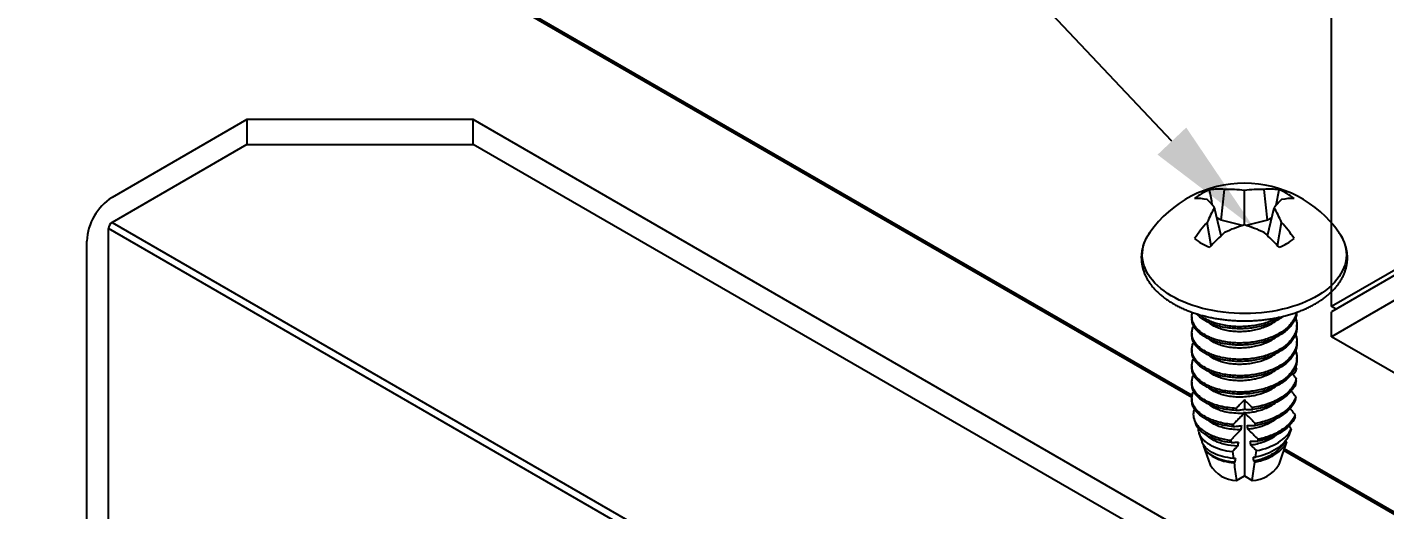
# Model space of a CAD drawing. Extents: x -1.8 to 17.5, y -14.1 to 0.
# Drawn here: x 6.082 to 8.203, y -3.125 to -2.371 of the extents above; entities that cross this region are included whole.
import ezdxf
from ezdxf import colors
from ezdxf.entities.mleader import LeaderData, LeaderLine
from ezdxf.math import Vec2, Vec3

# ---------------------------------------------------------------- set-up
doc = ezdxf.new("R2010")
doc.units = 0
doc.header["$LTSCALE"] = 0.5
doc.header["$MEASUREMENT"] = 0
for name, color, linetype in [('FAB DWG', 221, 'CONTINUOUS'), ('Hardware', 242, 'CONTINUOUS'), ('Housing', 150, 'CONTINUOUS'), ('WallMount Bracket', 190, 'CONTINUOUS')]:
    doc.layers.add(name, color=color, linetype=linetype)
doc.styles.get("Standard").update_dxf_attribs({"font": 'arial.ttf'})

msp = doc.modelspace()

# ---------------------------------------------------------------- linework, layer by layer
at = {"layer": 'Hardware', "linetype": 'Continuous', "lineweight": 25, "transparency": 16777216}
for p, q in [((7.94721, -2.67291), (7.95254, -2.62478)), ((7.98337, -2.68003), (7.98337, -2.62631)), ((8.01952, -2.67291), (8.0142, -2.62478)), ((8.03327, -2.64919), (8.03752, -2.62522)), ((7.94706, -2.69692), (7.93684, -2.65317)), ((7.94721, -2.67291), (7.94055, -2.66907)), ((8.02618, -2.66907), (8.01952, -2.67291)), ((8.01967, -2.69692), (8.0299, -2.65317)), ((7.9315, -2.71258), (7.92527, -2.67611)), ((7.98063, -2.6809), (7.94721, -2.67291)), ((8.01952, -2.67291), (7.9861, -2.6809)), ((8.03523, -2.71258), (8.04146, -2.67611)), ((7.90137, -2.82346), (7.90137, -2.82665)), ((8.06537, -2.83941), (8.06537, -2.83622)), ((7.90137, -2.84898), (7.90137, -2.85217)), ((8.06537, -2.86493), (8.06537, -2.86174)), ((7.90137, -2.8745), (7.90137, -2.87769)), ((7.90137, -2.90001), (7.90137, -2.9032)), ((8.06457, -2.90562), (8.06125, -2.90618)), ((8.06325, -2.90162), (8.06457, -2.90562)), ((8.06537, -2.89045), (8.06537, -2.88726)), ((7.90137, -2.92553), (7.90137, -2.92872)), ((8.06328, -2.92701), (8.06379, -2.92824)), ((7.98337, -2.94253), (7.98337, -2.94304)), ((8.06379, -2.92824), (8.06281, -2.92838)), ((7.90137, -2.95105), (7.90137, -2.95424)), ((7.98337, -2.95341), (7.98337, -2.96792)), ((7.90497, -2.98406), (7.90703, -2.98986)), ((7.98337, -2.97202), (7.98337, -3.07189)), ((7.91243, -3.0051), (7.9174, -3.01914)), ((8.05652, -2.9985), (8.05292, -3.00871)), ((7.9196, -3.02534), (7.92997, -3.0546)), ((7.96215, -3.01627), (7.96267, -3.01993)), ((8.00082, -3.04263), (8.00226, -3.03256)), ((8.00436, -3.01786), (8.0048, -3.01478)), ((8.0048, -3.01478), (8.00479, -3.01477)), ((8.04786, -3.01705), (8.04932, -3.01893)), ((7.93705, -3.04334), (7.93734, -3.04297)), ((7.96468, -3.03401), (7.9662, -3.04461)), ((7.97113, -3.07895), (7.98337, -3.07189)), ((7.98337, -3.07189), (7.9956, -3.07895))]:
    msp.add_line(p, q, dxfattribs=at)
at = {"layer": 'Hardware', "linetype": 'Continuous', "lineweight": 25, "transparency": 16777216, "flags": 128}
msp.add_lwpolyline([(8.13115, -2.69184), (8.13209, -2.69322), (8.13497, -2.69787), (8.13741, -2.70261), (8.1394, -2.70742), (8.14094, -2.71228), (8.14203, -2.71719), (8.14266, -2.72212), (8.14284, -2.72706), (8.14255, -2.732), (8.1418, -2.73692), (8.1406, -2.74182), (8.13894, -2.74667), (8.13684, -2.75146), (8.13429, -2.75618), (8.13131, -2.76081), (8.1279, -2.76535), (8.12407, -2.76977), (8.11984, -2.77407), (8.11522, -2.77823), (8.11021, -2.78224), (8.10484, -2.78609), (8.09912, -2.78977), (8.09306, -2.79326), (8.08669, -2.79657), (8.08002, -2.79967), (8.07307, -2.80256), (8.06587, -2.80523), (8.05842, -2.80767), (8.05076, -2.80988), (8.04291, -2.81185), (8.03488, -2.81357), (8.0267, -2.81504), (8.0184, -2.81625), (8.01, -2.81721), (8.00153, -2.8179), (7.99299, -2.81834), (7.98444, -2.8185), (7.97587, -2.8184), (7.96734, -2.81804), (7.95884, -2.81741), (7.95042, -2.81652), (7.94209, -2.81537), (7.93388, -2.81396), (7.92582, -2.8123), (7.91792, -2.81039), (7.9102, -2.80824), (7.9027, -2.80586), (7.89544, -2.80324), (7.88842, -2.80041), (7.88168, -2.79736), (7.87523, -2.79411), (7.8691, -2.79066), (7.86329, -2.78703), (7.85783, -2.78322), (7.85273, -2.77925), (7.84801, -2.77512), (7.84368, -2.77086), (7.83975, -2.76647), (7.83624, -2.76196), (7.83315, -2.75735), (7.83049, -2.75265), (7.82827, -2.74787), (7.8265, -2.74304), (7.82519, -2.73815), (7.82433, -2.73323), (7.82392, -2.7283), (7.82398, -2.72335), (7.8245, -2.71842), (7.82547, -2.71351), (7.8269, -2.70863), (7.82879, -2.70381), (7.83111, -2.69905), (7.83388, -2.69437), (7.83558, -2.69184)], dxfattribs=at)
at = {"layer": 'Hardware', "linetype": 'Continuous', "lineweight": 25, "transparency": 16777216}
for centre, radius, start, end in [((7.98337, -2.79566), 0.1806, 35.08802, 144.91198), ((7.96137, -2.70824), 0.08903, 111.17344, 128.82118), ((7.94255, -2.71308), 0.08886, 83.54521, 98.62958), ((7.95972, -2.79141), 0.16679, 81.85049, 92.46962), ((8.00701, -2.79141), 0.16679, 87.53038, 98.14951), ((8.02419, -2.71308), 0.08886, 81.37042, 96.45479), ((8.00536, -2.70824), 0.08903, 51.17882, 68.82656), ((7.90905, -2.71606), 0.07727, 77.88545, 92.59372), ((7.84608, -2.72454), 0.11546, 38.18304, 46.6966), ((8.12065, -2.72454), 0.11546, 133.3034, 141.81696), ((8.05768, -2.71606), 0.07727, 87.40628, 102.11455), ((8.10787, -2.75378), 0.19843, 149.53505, 156.95991), ((7.85886, -2.75378), 0.19843, 23.04009, 30.46495), ((8.09629, -2.82976), 0.2299, 138.06274, 146.0598), ((8.19055, -2.95443), 0.3544, 132.19105, 137.51163), ((8.06356, -2.93521), 0.26749, 107.44665, 114.52408), ((7.90317, -2.93521), 0.26749, 65.47592, 72.55335), ((7.77618, -2.95443), 0.3544, 42.48837, 47.80895), ((7.87044, -2.82976), 0.2299, 33.9402, 41.93726), ((7.96137, -2.63204), 0.08903, 231.17882, 248.82656), ((8.00536, -2.63204), 0.08903, 291.17344, 308.82118), ((7.98337, -2.80076), 0.14177, 266.7004, 273.2996), ((7.99438, -2.92434), 0.09104, 276.57233, 310.88142), ((7.94489, -3.01644), 0.0268, 193.29122, 219.6054), ((7.97193, -3.03064), 0.04832, 209.72886, 269.0481), ((7.99426, -3.02943), 0.04954, 271.5526, 328.44203)]:
    msp.add_arc(centre, radius, start, end, dxfattribs=at)
for major_axis, ratio, start_param, end_param in [((0.06232, 0.5129), 0.1039059, 5.4291596, 5.4363953), ((0.05515, 0.57973), 0.1046832, 5.3006584, 5.308015), ((0.06232, 0.5129), 0.1039059, 0.9630014, 0.9677105), ((-0.06232, 0.5129), 0.1039059, 5.3174782, 5.3201839), ((0.05515, 0.57973), 0.1046832, 5.2431734, 5.2502348), ((0.06232, 0.5129), 0.1039059, 5.3725775, 5.3795317), ((0.06232, 0.5129), 0.1039059, 1.0198508, 1.0271343), ((-0.06232, 0.5129), 0.1039059, 5.2590503, 5.2662163), ((0.04947, 0.4071), 0.1039059, 0.8633264, 0.8704974), ((-0.04947, 0.4071), 0.1039059, 5.4128765, 5.419859), ((-0.06232, 0.5129), 0.1039059, 5.2029567, 5.209856), ((0.05515, 0.57973), 0.1046832, 5.1878026, 5.1946218), ((0.06232, 0.5129), 0.1039059, 1.0771032, 1.0841071), ((0.04947, 0.4071), 0.1039059, 0.9316035, 0.951243), ((-0.04947, 0.4071), 0.1039059, 5.3340928, 5.3532803), ((0.04947, 0.4071), 0.1039059, 1.0083206, 1.0267999), ((-0.04947, 0.4071), 0.1039059, 5.2601498, 5.2782512), ((0.04947, 0.4071), 0.1039059, 1.0808329, 1.0984225), ((-0.04947, 0.4071), 0.1039059, 5.1899061, 5.2071688)]:
    msp.add_ellipse((7.98337, -3.2405), major_axis=major_axis, ratio=ratio, start_param=start_param, end_param=end_param, dxfattribs=at)
for points, knots in [([(7.93345, -2.64922), (7.93323, -2.64795), (7.9318, -2.63995), (7.93039, -2.63195), (7.92921, -2.62522)], [0, 0, 0, 0, 0.1591343, 1, 1, 1, 1]), ([(7.83558, -2.69191), (7.83476, -2.6931), (7.83285, -2.69584), (7.83031, -2.7003), (7.82792, -2.70521), (7.82596, -2.7102), (7.82442, -2.71522), (7.8233, -2.72028), (7.82259, -2.72535), (7.82231, -2.73042), (7.82243, -2.73548), (7.82296, -2.74052), (7.8239, -2.74552), (7.82524, -2.75048), (7.82698, -2.75539), (7.82912, -2.76024), (7.83166, -2.76501), (7.83459, -2.7697), (7.83791, -2.7743), (7.84162, -2.77879), (7.84571, -2.78315), (7.85015, -2.78738), (7.85496, -2.79145), (7.86009, -2.79537), (7.86555, -2.79911), (7.87132, -2.80266), (7.87736, -2.80603), (7.88368, -2.80919), (7.89024, -2.81215), (7.89704, -2.8149), (7.90404, -2.81742), (7.91124, -2.81973), (7.91862, -2.82181), (7.92616, -2.82365), (7.93383, -2.82527), (7.94163, -2.82665), (7.94952, -2.82779), (7.9575, -2.82869), (7.96554, -2.82935), (7.97363, -2.82976), (7.98173, -2.82993), (7.98985, -2.82986), (7.99794, -2.82954), (8.006, -2.82898), (8.01401, -2.82818), (8.02193, -2.82714), (8.02977, -2.82585), (8.03749, -2.82433), (8.04509, -2.82258), (8.05253, -2.82059), (8.0598, -2.81838), (8.06689, -2.81594), (8.07378, -2.81328), (8.08044, -2.81041), (8.08686, -2.80732), (8.09303, -2.80403), (8.09893, -2.80054), (8.10454, -2.79685), (8.10984, -2.79298), (8.11482, -2.78892), (8.11945, -2.7847), (8.12373, -2.78032), (8.12763, -2.7758), (8.13115, -2.77115), (8.13427, -2.76639), (8.13697, -2.76153), (8.13927, -2.75659), (8.14114, -2.7516), (8.14259, -2.74657), (8.14362, -2.74151), (8.14423, -2.73644), (8.14443, -2.73137), (8.14422, -2.72631), (8.1436, -2.72128), (8.14258, -2.71628), (8.14115, -2.71133), (8.13932, -2.70644), (8.1371, -2.7016), (8.13446, -2.69685), (8.13224, -2.69331), (8.1308, -2.69139), (8.13049, -2.69098)], [0, 0, 0, 0, 0.0097741, 0.0226047, 0.0353226, 0.0479229, 0.0604082, 0.0727886, 0.0850817, 0.0973108, 0.1095033, 0.121686, 0.1338816, 0.1461189, 0.1584233, 0.1708155, 0.1833096, 0.1959133, 0.2086268, 0.2214439, 0.2343533, 0.2473404, 0.2603888, 0.2734825, 0.2866068, 0.2997492, 0.3128997, 0.3260487, 0.3391912, 0.3523241, 0.3654455, 0.3785545, 0.3916511, 0.4047358, 0.4178096, 0.4308735, 0.4439288, 0.4569772, 0.4700201, 0.4830592, 0.496096, 0.5091323, 0.5221696, 0.5352092, 0.5482527, 0.5613019, 0.5743584, 0.587424, 0.6005001, 0.6135883, 0.62669, 0.6398064, 0.6529381, 0.6660857, 0.6792487, 0.6924259, 0.7056148, 0.7188114, 0.7320078, 0.7451939, 0.7583576, 0.7714843, 0.7845571, 0.7975578, 0.8104691, 0.8232761, 0.8359689, 0.8485439, 0.8610053, 0.8733652, 0.8856423, 0.8978611, 0.9100496, 0.9222325, 0.9344348, 0.9466846, 0.9590064, 0.9714196, 0.983937, 0.9965646, 1, 1, 1, 1]), ([(7.92538, -2.85371), (7.92302, -2.8524), (7.91823, -2.84975), (7.91232, -2.84513), (7.90746, -2.84008), (7.90393, -2.83465), (7.90178, -2.82901), (7.90121, -2.82331), (7.90148, -2.81921), (7.90232, -2.81708), (7.90243, -2.81679)], [0, 0, 0, 0, 0.1350053, 0.2735608, 0.4145893, 0.5568878, 0.6991862, 0.8402147, 0.9787702, 1, 1, 1, 1]), ([(7.92538, -2.83138), (7.92303, -2.83007), (7.91825, -2.82741), (7.91271, -2.8232), (7.91002, -2.82022), (7.90885, -2.81891)], [0, 0, 0, 0, 0.35427812, 0.71787251, 1, 1, 1, 1]), ([(7.92538, -2.82819), (7.923, -2.82689), (7.91855, -2.82447), (7.91509, -2.82163), (7.91349, -2.82031)], [0, 0, 0, 0, 0.5368667, 1, 1, 1, 1]), ([(8.0651, -2.81651), (8.06499, -2.81794), (8.06472, -2.82155), (8.06275, -2.8272), (8.05943, -2.83344), (8.05474, -2.83951), (8.04874, -2.84529), (8.04152, -2.85062), (8.03327, -2.85535), (8.02421, -2.85937), (8.01462, -2.8626), (8.00465, -2.86502), (7.99433, -2.8667), (7.98368, -2.86765), (7.97283, -2.86782), (7.96208, -2.86716), (7.9517, -2.86569), (7.94199, -2.86344), (7.93308, -2.86055), (7.92793, -2.8581), (7.92538, -2.8569)], [0, 0, 0, 0, 0.0363524, 0.0914189, 0.1464853, 0.2029998, 0.260523, 0.3185642, 0.3766054, 0.4341285, 0.490643, 0.5457094, 0.6007759, 0.6572904, 0.7148135, 0.7728547, 0.8308959, 0.8884191, 0.9449336, 1, 1, 1, 1]), ([(8.06473, -2.81664), (8.0647, -2.81696), (8.06445, -2.81946), (8.0627, -2.82401), (8.05944, -2.83026), (8.05473, -2.83632), (8.04874, -2.8421), (8.04152, -2.84743), (8.03327, -2.85216), (8.02421, -2.85618), (8.01462, -2.85941), (8.00465, -2.86183), (7.99433, -2.86351), (7.98368, -2.86447), (7.97283, -2.86463), (7.96208, -2.86397), (7.9517, -2.8625), (7.94199, -2.86025), (7.93308, -2.85736), (7.92793, -2.85492), (7.92538, -2.85371)], [0, 0, 0, 0, 0.0084936, 0.065152, 0.1218104, 0.1799587, 0.2391448, 0.298864, 0.3585832, 0.4177693, 0.4759176, 0.532576, 0.5892344, 0.6473827, 0.7065688, 0.766288, 0.8260072, 0.8851933, 0.9433416, 1, 1, 1, 1]), ([(7.92538, -2.87923), (7.92302, -2.87792), (7.91823, -2.87526), (7.91232, -2.87065), (7.90746, -2.86559), (7.90393, -2.86017), (7.9018, -2.85453), (7.90115, -2.84882), (7.90181, -2.8432), (7.90338, -2.83957), (7.90415, -2.83778)], [0, 0, 0, 0, 0.1212819, 0.2457532, 0.3724459, 0.5002797, 0.6281134, 0.7548062, 0.8792774, 1, 1, 1, 1]), ([(7.92538, -2.8569), (7.92302, -2.85559), (7.91823, -2.85294), (7.91232, -2.84832), (7.90745, -2.84327), (7.90394, -2.83784), (7.90175, -2.83227), (7.90151, -2.8285), (7.90139, -2.82665)], [0, 0, 0, 0, 0.161612, 0.3274739, 0.496296, 0.6666385, 0.8369811, 1, 1, 1, 1]), ([(8.04451, -2.82267), (8.04348, -2.82346), (8.04009, -2.82605), (8.03323, -2.82982), (8.02422, -2.83386), (8.01461, -2.83708), (8.00465, -2.8395), (7.99433, -2.84118), (7.98368, -2.84214), (7.97283, -2.8423), (7.96208, -2.84164), (7.9517, -2.84017), (7.94199, -2.83792), (7.93308, -2.83503), (7.92793, -2.83259), (7.92538, -2.83138)], [0, 0, 0, 0, 0.0359715, 0.1180825, 0.1994606, 0.2794117, 0.3573143, 0.4352169, 0.5151681, 0.5965462, 0.6786572, 0.7607682, 0.8421463, 0.9220974, 1, 1, 1, 1]), ([(8.03679, -2.82443), (8.03558, -2.82515), (8.03168, -2.82746), (8.02418, -2.83064), (8.01463, -2.8339), (8.00464, -2.83631), (7.99433, -2.83799), (7.98368, -2.83895), (7.97283, -2.83911), (7.96208, -2.83845), (7.9517, -2.83698), (7.94199, -2.83473), (7.93308, -2.83184), (7.92793, -2.8294), (7.92538, -2.82819)], [0, 0, 0, 0, 0.0399967, 0.1285801, 0.2156102, 0.3004103, 0.3852105, 0.4722406, 0.560824, 0.6502052, 0.7395863, 0.8281698, 0.9151998, 1, 1, 1, 1]), ([(8.06325, -2.82505), (8.06379, -2.82658), (8.06511, -2.83033), (8.06557, -2.83642), (8.06487, -2.84309), (8.06278, -2.84953), (8.05942, -2.85577), (8.05474, -2.86184), (8.04874, -2.86762), (8.04152, -2.87295), (8.03327, -2.87768), (8.02421, -2.8817), (8.01462, -2.88493), (8.00465, -2.88735), (7.99433, -2.88903), (7.98368, -2.88998), (7.97283, -2.89015), (7.96208, -2.88949), (7.9517, -2.88802), (7.94199, -2.88576), (7.93308, -2.88287), (7.92793, -2.88043), (7.92538, -2.87923)], [0, 0, 0, 0, 0.0352429, 0.0867383, 0.1373308, 0.186627, 0.2359231, 0.2865156, 0.338011, 0.3899702, 0.4419294, 0.4934249, 0.5440173, 0.5933135, 0.6426096, 0.6932021, 0.7446975, 0.7966567, 0.8486159, 0.9001114, 0.9507038, 1, 1, 1, 1]), ([(8.06534, -2.83941), (8.06535, -2.83949), (8.06558, -2.8418), (8.06476, -2.84629), (8.06281, -2.85272), (8.05941, -2.85896), (8.05474, -2.86503), (8.04874, -2.87081), (8.04152, -2.87614), (8.03327, -2.88087), (8.02421, -2.88489), (8.01462, -2.88812), (8.00465, -2.89054), (7.99433, -2.89222), (7.98368, -2.89317), (7.97283, -2.89334), (7.96208, -2.89268), (7.9517, -2.8912), (7.94199, -2.88895), (7.93308, -2.88606), (7.92793, -2.88362), (7.92538, -2.88242)], [0, 0, 0, 0, 0.0019345, 0.0572249, 0.1110986, 0.1649723, 0.2202627, 0.2765399, 0.333324, 0.390108, 0.4463852, 0.5016756, 0.5555493, 0.609423, 0.6647134, 0.7209906, 0.7777747, 0.8345587, 0.8908359, 0.9461263, 1, 1, 1, 1]), ([(7.93734, -2.83883), (7.93506, -2.83762), (7.93132, -2.83565), (7.9286, -2.83327), (7.92753, -2.83234)], [0, 0, 0, 0, 0.6098783, 1, 1, 1, 1]), ([(8.03258, -2.82996), (8.03155, -2.83081), (8.02831, -2.83344), (8.0216, -2.83713), (8.01285, -2.84089), (8.00349, -2.84371), (7.99372, -2.84564), (7.98359, -2.84675), (7.97326, -2.84696), (7.9631, -2.84624), (7.95352, -2.84459), (7.94476, -2.84217), (7.93979, -2.83993), (7.93734, -2.83883)], [0, 0, 0, 0, 0.0460593, 0.1435048, 0.2396997, 0.3334878, 0.4255216, 0.5202311, 0.6169778, 0.7145643, 0.8117291, 0.907243, 1, 1, 1, 1]), ([(7.92538, -2.90474), (7.92302, -2.90343), (7.91823, -2.90078), (7.91232, -2.89616), (7.90746, -2.89111), (7.90393, -2.88569), (7.9018, -2.88004), (7.90115, -2.87434), (7.90181, -2.86871), (7.90338, -2.86508), (7.90415, -2.8633)], [0, 0, 0, 0, 0.1212819, 0.2457532, 0.3724459, 0.5002797, 0.6281134, 0.7548062, 0.8792774, 1, 1, 1, 1]), ([(7.92538, -2.88242), (7.92302, -2.88111), (7.91823, -2.87845), (7.91232, -2.87384), (7.90745, -2.86878), (7.90394, -2.86336), (7.90175, -2.85778), (7.90151, -2.85401), (7.90139, -2.85217)], [0, 0, 0, 0, 0.161612, 0.3274739, 0.496296, 0.6666385, 0.8369811, 1, 1, 1, 1]), ([(8.06325, -2.85057), (8.06379, -2.85209), (8.06511, -2.85585), (8.06557, -2.86194), (8.06487, -2.86861), (8.06278, -2.87505), (8.05942, -2.88129), (8.05474, -2.88735), (8.04874, -2.89313), (8.04152, -2.89846), (8.03327, -2.9032), (8.02421, -2.90721), (8.01462, -2.91044), (8.00465, -2.91287), (7.99433, -2.91454), (7.98368, -2.9155), (7.97283, -2.91566), (7.96208, -2.91501), (7.9517, -2.91353), (7.94199, -2.91128), (7.93308, -2.90839), (7.92793, -2.90595), (7.92538, -2.90474)], [0, 0, 0, 0, 0.0352429, 0.0867383, 0.1373308, 0.186627, 0.2359231, 0.2865156, 0.338011, 0.3899702, 0.4419294, 0.4934249, 0.5440173, 0.5933135, 0.6426096, 0.6932021, 0.7446975, 0.7966567, 0.8486159, 0.9001114, 0.9507038, 1, 1, 1, 1]), ([(7.93734, -2.86435), (7.93506, -2.86314), (7.93132, -2.86116), (7.9286, -2.85879), (7.92753, -2.85786)], [0, 0, 0, 0, 0.6098783, 1, 1, 1, 1]), ([(8.03258, -2.85548), (8.03155, -2.85632), (8.02831, -2.85895), (8.0216, -2.86264), (8.01285, -2.86641), (8.00349, -2.86923), (7.99372, -2.87115), (7.98359, -2.87226), (7.97326, -2.87248), (7.9631, -2.87176), (7.95352, -2.87011), (7.94476, -2.86768), (7.93979, -2.86545), (7.93734, -2.86435)], [0, 0, 0, 0, 0.0460593, 0.1435048, 0.2396997, 0.3334878, 0.4255216, 0.5202311, 0.6169778, 0.7145643, 0.8117291, 0.907243, 1, 1, 1, 1]), ([(7.92538, -2.90793), (7.92302, -2.90662), (7.91823, -2.90397), (7.91232, -2.89935), (7.90745, -2.8943), (7.90394, -2.88887), (7.90175, -2.8833), (7.90151, -2.87953), (7.90139, -2.87769)], [0, 0, 0, 0, 0.161612, 0.3274739, 0.496296, 0.6666385, 0.8369811, 1, 1, 1, 1]), ([(8.06534, -2.86493), (8.06535, -2.86501), (8.06558, -2.86732), (8.06476, -2.8718), (8.06281, -2.87824), (8.05941, -2.88448), (8.05474, -2.89054), (8.04874, -2.89632), (8.04152, -2.90165), (8.03327, -2.90639), (8.02421, -2.9104), (8.01462, -2.91363), (8.00465, -2.91606), (7.99433, -2.91773), (7.98368, -2.91869), (7.97283, -2.91885), (7.96208, -2.91819), (7.9517, -2.91672), (7.94199, -2.91447), (7.93308, -2.91158), (7.92793, -2.90914), (7.92538, -2.90793)], [0, 0, 0, 0, 0.0019345, 0.0572249, 0.1110986, 0.1649723, 0.2202627, 0.2765399, 0.333324, 0.390108, 0.4463852, 0.5016756, 0.5555493, 0.609423, 0.6647134, 0.7209906, 0.7777747, 0.8345587, 0.8908359, 0.9461263, 1, 1, 1, 1]), ([(8.06325, -2.87608), (8.06379, -2.87761), (8.06511, -2.88137), (8.06557, -2.88746), (8.06487, -2.89413), (8.06278, -2.90057), (8.05942, -2.9068), (8.05474, -2.91287), (8.04874, -2.91865), (8.04152, -2.92398), (8.03327, -2.92871), (8.02421, -2.93273), (8.01462, -2.93596), (8.00465, -2.93838), (7.99433, -2.94006), (7.98368, -2.94102), (7.97283, -2.94118), (7.96208, -2.94052), (7.9517, -2.93905), (7.94199, -2.9368), (7.93308, -2.93391), (7.92793, -2.93147), (7.92538, -2.93026)], [0, 0, 0, 0, 0.0352429, 0.0867383, 0.1373308, 0.186627, 0.2359231, 0.2865156, 0.338011, 0.3899702, 0.4419294, 0.4934249, 0.5440173, 0.5933135, 0.6426096, 0.6932021, 0.7446975, 0.7966567, 0.8486159, 0.9001114, 0.9507038, 1, 1, 1, 1]), ([(7.93734, -2.88986), (7.93506, -2.88866), (7.93132, -2.88668), (7.9286, -2.8843), (7.92753, -2.88338)], [0, 0, 0, 0, 0.6098783, 1, 1, 1, 1]), ([(8.03258, -2.881), (8.03155, -2.88184), (8.02831, -2.88447), (8.0216, -2.88816), (8.01285, -2.89193), (8.00349, -2.89474), (7.99372, -2.89667), (7.98359, -2.89778), (7.97326, -2.898), (7.9631, -2.89728), (7.95352, -2.89563), (7.94476, -2.8932), (7.93979, -2.89097), (7.93734, -2.88986)], [0, 0, 0, 0, 0.0460593, 0.1435048, 0.2396997, 0.3334878, 0.4255216, 0.5202311, 0.6169778, 0.7145643, 0.8117291, 0.907243, 1, 1, 1, 1]), ([(7.92538, -2.93026), (7.92302, -2.92895), (7.91823, -2.9263), (7.91232, -2.92168), (7.90746, -2.91663), (7.90393, -2.9112), (7.9018, -2.90556), (7.90115, -2.89986), (7.90181, -2.89423), (7.90338, -2.8906), (7.90415, -2.88881)], [0, 0, 0, 0, 0.1212819, 0.2457532, 0.3724459, 0.5002797, 0.6281134, 0.7548062, 0.8792774, 1, 1, 1, 1]), ([(7.92538, -2.93345), (7.92302, -2.93214), (7.91823, -2.92949), (7.91232, -2.92487), (7.90745, -2.91982), (7.90394, -2.91439), (7.90175, -2.90882), (7.90151, -2.90505), (7.90139, -2.9032)], [0, 0, 0, 0, 0.161612, 0.3274739, 0.496296, 0.6666385, 0.8369811, 1, 1, 1, 1]), ([(8.06534, -2.89045), (8.06535, -2.89052), (8.06558, -2.89283), (8.06476, -2.89732), (8.06281, -2.90376), (8.05941, -2.90999), (8.05474, -2.91606), (8.04874, -2.92184), (8.0414, -2.92726), (8.03285, -2.93213), (8.02329, -2.93629), (8.01315, -2.93957), (8.00261, -2.94201), (7.99538, -2.94295), (7.99175, -2.94343)], [0, 0, 0, 0, 0.0031043, 0.0918276, 0.1782776, 0.2647276, 0.3534509, 0.4437578, 0.5348779, 0.6305552, 0.7252918, 0.8182019, 0.9086168, 1, 1, 1, 1]), ([(7.92538, -2.95578), (7.92302, -2.95447), (7.91823, -2.95181), (7.91232, -2.9472), (7.90746, -2.94214), (7.90393, -2.93672), (7.9018, -2.93108), (7.90115, -2.92537), (7.90181, -2.91975), (7.90338, -2.91612), (7.90415, -2.91433)], [0, 0, 0, 0, 0.1212819, 0.2457532, 0.3724459, 0.5002797, 0.6281134, 0.7548062, 0.8792774, 1, 1, 1, 1]), ([(7.93734, -2.91538), (7.93506, -2.91418), (7.93132, -2.9122), (7.9286, -2.90982), (7.92753, -2.90889)], [0, 0, 0, 0, 0.6098783, 1, 1, 1, 1]), ([(8.03258, -2.90651), (8.03155, -2.90736), (8.02831, -2.90999), (8.0216, -2.91368), (8.01285, -2.91744), (8.00349, -2.92026), (7.99372, -2.92219), (7.98359, -2.9233), (7.97326, -2.92351), (7.9631, -2.92279), (7.95352, -2.92114), (7.94476, -2.91872), (7.93979, -2.91648), (7.93734, -2.91538)], [0, 0, 0, 0, 0.0460593, 0.1435048, 0.2396997, 0.3334878, 0.4255216, 0.5202311, 0.6169778, 0.7145643, 0.8117291, 0.907243, 1, 1, 1, 1]), ([(8.06454, -2.92004), (8.06393, -2.92271), (8.06301, -2.92526), (8.06054, -2.93031), (8.05897, -2.93283), (8.05322, -2.94027), (8.048, -2.94502), (8.0354, -2.95332), (8.02802, -2.95685), (8.01631, -2.9609), (8.0123, -2.96204), (8.00423, -2.96392), (8.00016, -2.96466), (7.99591, -2.96524)], [0, 0, 0, 0, 0.125, 0.125, 0.25, 0.25, 0.5, 0.5, 0.75, 0.75, 0.875, 0.875, 1, 1, 1, 1]), ([(8.06445, -2.9236), (8.06382, -2.92623), (8.06289, -2.92874), (8.0604, -2.93373), (8.05882, -2.93623), (8.0531, -2.94357), (8.04793, -2.94826), (8.03546, -2.95646), (8.02819, -2.95996), (8.01662, -2.96399), (8.01266, -2.96513), (8.00469, -2.96701), (8.00068, -2.96776), (7.9965, -2.96835)], [0, 0, 0, 0, 0.125, 0.125, 0.25, 0.25, 0.5, 0.5, 0.75, 0.75, 0.875, 0.875, 1, 1, 1, 1]), ([(8.05778, -2.9118), (8.05842, -2.91257), (8.06069, -2.91529), (8.06294, -2.91806), (8.06454, -2.92004)], [0, 0, 0, 0, 0.2834241, 1, 1, 1, 1]), ([(8.05945, -2.91381), (8.0598, -2.91344), (8.06148, -2.91166), (8.06315, -2.90987), (8.06449, -2.90844)], [0, 0, 0, 0, 0.2050042, 1, 1, 1, 1]), ([(7.92538, -2.98129), (7.92302, -2.97998), (7.91823, -2.97733), (7.91232, -2.97271), (7.90746, -2.96766), (7.90393, -2.96224), (7.9018, -2.9566), (7.90115, -2.95089), (7.90181, -2.94526), (7.90338, -2.94163), (7.90415, -2.93985)], [0, 0, 0, 0, 0.1212819, 0.2457532, 0.3724459, 0.5002797, 0.6281134, 0.7548062, 0.8792774, 1, 1, 1, 1]), ([(7.92538, -2.95897), (7.92302, -2.95766), (7.91823, -2.955), (7.91232, -2.95039), (7.90745, -2.94533), (7.90394, -2.93991), (7.90175, -2.93433), (7.90151, -2.93056), (7.90139, -2.92872)], [0, 0, 0, 0, 0.161612, 0.3274739, 0.496296, 0.6666385, 0.8369811, 1, 1, 1, 1]), ([(7.97482, -2.94426), (7.96545, -2.94418), (7.95613, -2.94315), (7.93922, -2.93938), (7.93164, -2.93666), (7.92538, -2.93345)], [0, 0, 0, 0, 0.5, 0.5, 1, 1, 1, 1]), ([(7.93734, -2.9409), (7.93506, -2.93969), (7.93131, -2.93771), (7.92859, -2.93533), (7.92752, -2.9344)], [0, 0, 0, 0, 0.60893543, 1, 1, 1, 1]), ([(8.03251, -2.93209), (8.0315, -2.93291), (8.02828, -2.93552), (8.0216, -2.93919), (8.01285, -2.94296), (8.00349, -2.94578), (7.99372, -2.9477), (7.98359, -2.94881), (7.97326, -2.94903), (7.9631, -2.94831), (7.95352, -2.94666), (7.94476, -2.94423), (7.93979, -2.942), (7.93734, -2.9409)], [0, 0, 0, 0, 0.0450664, 0.1426134, 0.2389083, 0.3327941, 0.4249237, 0.5197318, 0.6165791, 0.7142673, 0.8115332, 0.9071465, 1, 1, 1, 1]), ([(7.97482, -2.94426), (7.97706, -2.944), (7.97931, -2.9437), (7.98159, -2.94334), (7.98218, -2.94324), (7.98277, -2.94314), (7.98337, -2.94304)], [0, 0, 0, 0, 0.00027735878, 0.00027735878, 0.00027735878, 0.00034918588, 0.00034918588, 0.00034918588, 0.00034918588]), ([(7.98337, -2.94304), (7.98338, -2.94304), (7.98339, -2.94304), (7.9834, -2.94304), (7.9848, -2.94313), (7.9862, -2.9432), (7.98759, -2.94327), (7.98898, -2.94333), (7.99036, -2.94338), (7.99175, -2.94343)], [0.00027601626, 0.00027601626, 0.00027601626, 0.00027601626, 0.00027735034, 0.00027735034, 0.00027735034, 0.0004555399, 0.0004555399, 0.0004555399, 0.00063375018, 0.00063375018, 0.00063375018, 0.00063375018]), ([(8.06374, -2.94848), (8.06297, -2.95084), (8.06196, -2.95311), (8.05937, -2.95769), (8.0578, -2.95998), (8.05224, -2.96668), (8.04739, -2.97094), (8.03593, -2.97848), (8.02932, -2.98174), (8.01878, -2.98562), (8.01517, -2.98674), (8.00787, -2.98865), (8.00423, -2.98942), (8.00046, -2.99006)], [0, 0, 0, 0, 0.125, 0.125, 0.25, 0.25, 0.5, 0.5, 0.75, 0.75, 0.875, 0.875, 1, 1, 1, 1]), ([(8.05623, -2.93913), (8.05729, -2.94044), (8.05981, -2.94353), (8.0623, -2.94667), (8.06374, -2.94848)], [0, 0, 0, 0, 0.4235535, 1, 1, 1, 1]), ([(8.05724, -2.93803), (8.05812, -2.93709), (8.06027, -2.93478), (8.06241, -2.93246), (8.06368, -2.93108)], [0, 0, 0, 0, 0.4073277, 1, 1, 1, 1]), ([(7.92538, -2.98448), (7.92302, -2.98317), (7.91823, -2.98052), (7.91232, -2.9759), (7.90745, -2.97085), (7.90394, -2.96543), (7.90175, -2.95985), (7.90151, -2.95608), (7.90139, -2.95424)], [0, 0, 0, 0, 0.161612, 0.3274739, 0.496296, 0.6666385, 0.8369811, 1, 1, 1, 1]), ([(7.90543, -2.96734), (7.90519, -2.96788), (7.90424, -2.96996), (7.90361, -2.97369), (7.90353, -2.97844), (7.90451, -2.98318), (7.90649, -2.98784), (7.90944, -2.99236), (7.9136, -2.99694), (7.91906, -3.00149), (7.92387, -3.0043), (7.92628, -3.0057)], [0, 0, 0, 0, 0.0397399, 0.1531948, 0.2670033, 0.3804585, 0.4952345, 0.6103763, 0.7251521, 0.8625762, 1, 1, 1, 1]), ([(7.97058, -2.96649), (7.96195, -2.96615), (7.95347, -2.96501), (7.93807, -2.9613), (7.93117, -2.95875), (7.92538, -2.95578)], [0, 0, 0, 0, 0.5, 0.5, 1, 1, 1, 1]), ([(7.96999, -2.96966), (7.96147, -2.96929), (7.95311, -2.96813), (7.93792, -2.96443), (7.9311, -2.9619), (7.92538, -2.95897)], [0, 0, 0, 0, 0.5, 0.5, 1, 1, 1, 1]), ([(7.93734, -2.96642), (7.93506, -2.96521), (7.93133, -2.96324), (7.92861, -2.96087), (7.92755, -2.95994)], [0, 0, 0, 0, 0.6113366, 1, 1, 1, 1]), ([(7.9829, -2.97422), (7.97445, -2.97472), (7.9658, -2.97427), (7.95006, -2.97152), (7.94301, -2.96923), (7.93734, -2.96642)], [0, 0, 0, 0, 0.5, 0.5, 1, 1, 1, 1]), ([(7.96999, -2.96966), (7.97116, -2.96955), (7.97233, -2.96944), (7.97351, -2.96931), (7.97469, -2.96918), (7.97587, -2.96904), (7.97706, -2.96889), (7.97914, -2.96861), (7.98124, -2.9683), (7.98337, -2.96792)], [0, 0, 0, 0, 0.00014651279, 0.00014651279, 0.00014651279, 0.00029302798, 0.00029302798, 0.00029302798, 0.00054979741, 0.00054979741, 0.00054979741, 0.00054979741]), ([(7.98337, -2.95341), (7.98263, -2.95415), (7.98189, -2.95489), (7.98116, -2.95563), (7.97938, -2.95742), (7.97762, -2.95922), (7.97586, -2.96103), (7.97409, -2.96284), (7.97234, -2.96466), (7.97058, -2.96649)], [0.00019487607, 0.00019487607, 0.00019487607, 0.00019487607, 0.00027736648, 0.00027736648, 0.00027736648, 0.00047596545, 0.00047596545, 0.00047596545, 0.00067461133, 0.00067461133, 0.00067461133, 0.00067461133]), ([(7.99591, -2.96524), (7.99342, -2.96281), (7.99091, -2.9604), (7.98839, -2.95804), (7.98672, -2.95648), (7.98505, -2.95493), (7.98337, -2.95341)], [0, 0, 0, 0, 0.00027736331, 0.00027736331, 0.00027736331, 0.00046099029, 0.00046099029, 0.00046099029, 0.00046099029]), ([(7.98337, -2.96792), (7.98543, -2.96804), (7.98748, -2.96812), (7.98952, -2.96819), (7.99069, -2.96823), (7.99186, -2.96826), (7.99302, -2.96829), (7.99418, -2.96831), (7.99534, -2.96833), (7.9965, -2.96835)], [0.00003769922, 0.00003769922, 0.00003769922, 0.00003769922, 0.00030076096, 0.00030076096, 0.00030076096, 0.00045117977, 0.00045117977, 0.00045117977, 0.00060160537, 0.00060160537, 0.00060160537, 0.00060160537]), ([(8.03263, -2.95751), (8.03158, -2.95837), (8.02834, -2.961), (8.02163, -2.9647), (8.01291, -2.96846), (8.00358, -2.97126), (7.99384, -2.97324), (7.98719, -2.97385), (7.98382, -2.97416)], [0, 0, 0, 0, 0.09004302, 0.27705438, 0.46167986, 0.64171317, 0.81831024, 1, 1, 1, 1]), ([(8.06362, -2.95202), (8.06284, -2.95435), (8.06182, -2.95659), (8.05922, -2.96111), (8.05765, -2.96337), (8.05211, -2.96997), (8.04732, -2.97418), (8.036, -2.98162), (8.02948, -2.98485), (8.01908, -2.9887), (8.01552, -2.98983), (8.00832, -2.99173), (8.00472, -2.99251), (8.00101, -2.99315)], [0, 0, 0, 0, 0.125, 0.125, 0.25, 0.25, 0.5, 0.5, 0.75, 0.75, 0.875, 0.875, 1, 1, 1, 1]), ([(8.05473, -2.96666), (8.055, -2.96699), (8.05648, -2.96882), (8.05913, -2.9722), (8.06152, -2.97524), (8.06271, -2.97677)], [0, 0, 0, 0, 0.1004255, 0.5502002, 1, 1, 1, 1]), ([(7.92757, -3.0102), (7.92515, -3.00883), (7.92026, -3.00607), (7.91529, -3.00194), (7.91184, -2.99826), (7.90956, -2.99513), (7.90794, -2.99232), (7.90732, -2.99052), (7.90709, -2.98984)], [0, 0, 0, 0, 0.2385022, 0.48182, 0.6238004, 0.7657809, 0.9118757, 1, 1, 1, 1]), ([(7.96597, -2.99175), (7.95818, -2.99119), (7.95061, -2.98996), (7.93684, -2.98636), (7.93065, -2.984), (7.92538, -2.98129)], [0, 0, 0, 0, 0.5, 0.5, 1, 1, 1, 1]), ([(7.96541, -2.9949), (7.95772, -2.99431), (7.95026, -2.99307), (7.93669, -2.98949), (7.93058, -2.98716), (7.92538, -2.98448)], [0, 0, 0, 0, 0.5, 0.5, 1, 1, 1, 1]), ([(7.93734, -2.99193), (7.93506, -2.99073), (7.93131, -2.98874), (7.92858, -2.98636), (7.92751, -2.98542)], [0, 0, 0, 0, 0.6078654, 1, 1, 1, 1]), ([(7.9829, -2.97422), (7.98042, -2.97671), (7.97796, -2.97923), (7.9755, -2.98177), (7.97391, -2.98342), (7.97232, -2.98508), (7.97073, -2.98674), (7.96914, -2.98841), (7.96755, -2.99008), (7.96597, -2.99175)], [0, 0, 0, 0, 0.00027735034, 0.00027735034, 0.00027735034, 0.00045753331, 0.00045753331, 0.00045753331, 0.00063773813, 0.00063773813, 0.00063773813, 0.00063773813]), ([(8.00046, -2.99006), (7.99909, -2.9887), (7.99771, -2.98734), (7.99634, -2.98599), (7.99496, -2.98464), (7.99358, -2.98331), (7.99219, -2.98198), (7.98942, -2.97932), (7.98663, -2.97671), (7.98382, -2.97416)], [0, 0, 0, 0, 0.00015314867, 0.00015314867, 0.00015314867, 0.00030630058, 0.00030630058, 0.00030630058, 0.00061321711, 0.00061321711, 0.00061321711, 0.00061321711]), ([(8.03268, -2.98302), (8.03161, -2.98388), (8.02855, -2.98633), (8.02244, -2.98977), (8.01469, -2.99327), (8.00641, -2.996), (7.99781, -2.99804), (7.99191, -2.99883), (7.98894, -2.99922)], [0, 0, 0, 0, 0.0998465, 0.2850282, 0.4682921, 0.6478384, 0.8225851, 1, 1, 1, 1]), ([(8.06271, -2.97677), (8.06097, -2.98091), (8.05834, -2.98507), (8.05126, -2.99305), (8.0468, -2.99685), (8.03646, -3.00365), (8.03057, -3.00663), (8.01805, -3.01152), (8.01142, -3.01342), (8.00479, -3.01477)], [0, 0, 0, 0, 0.25, 0.25, 0.5, 0.5, 0.75, 0.75, 1, 1, 1, 1]), ([(7.91127, -2.99735), (7.91124, -2.99795), (7.91116, -2.99963), (7.91159, -3.00239), (7.91251, -3.00557), (7.91395, -3.00867), (7.91588, -3.0117), (7.91831, -3.01466), (7.92161, -3.01786), (7.92592, -3.02124), (7.92974, -3.02342), (7.93166, -3.02452)], [0, 0, 0, 0, 0.0597702, 0.1670499, 0.2743297, 0.3797754, 0.4852211, 0.5937293, 0.7022374, 0.850089, 1, 1, 1, 1]), ([(7.93734, -3.01745), (7.93513, -3.01622), (7.93063, -3.01373), (7.92659, -3.01067), (7.92511, -3.00884), (7.92493, -3.00861)], [0, 0, 0, 0, 0.4590936, 0.9318322, 1, 1, 1, 1]), ([(7.92628, -3.0057), (7.93124, -3.00836), (7.93675, -3.01058), (7.94883, -3.01414), (7.95541, -3.01546), (7.96215, -3.01627)], [0, 0, 0, 0, 0.5, 0.5, 1, 1, 1, 1]), ([(7.97765, -2.99993), (7.97003, -3.00003), (7.96243, -2.99936), (7.94861, -2.99657), (7.94243, -2.99446), (7.93734, -2.99193)], [0, 0, 0, 0, 0.5, 0.5, 1, 1, 1, 1]), ([(7.97765, -2.99993), (7.97495, -3.00271), (7.97227, -3.00552), (7.96959, -3.00835), (7.96825, -3.00976), (7.96691, -3.01118), (7.96558, -3.0126), (7.96443, -3.01382), (7.96329, -3.01504), (7.96215, -3.01627)], [0, 0, 0, 0, 0.00030453633, 0.00030453633, 0.00030453633, 0.00045684807, 0.00045684807, 0.00045684807, 0.00058739702, 0.00058739702, 0.00058739702, 0.00058739702]), ([(7.96541, -2.9949), (7.9665, -2.99483), (7.9676, -2.99475), (7.9687, -2.99466), (7.97038, -2.99452), (7.97207, -2.99436), (7.97377, -2.99418), (7.97548, -2.99399), (7.97719, -2.99378), (7.97893, -2.99353)], [0, 0, 0, 0, 0.00013866428, 0.00013866428, 0.00013866428, 0.00035061244, 0.00035061244, 0.00035061244, 0.00056267532, 0.00056267532, 0.00056267532, 0.00056267532]), ([(7.9877, -2.99298), (7.98994, -2.99305), (7.99216, -2.9931), (7.99438, -2.99312), (7.99549, -2.99314), (7.9966, -2.99314), (7.9977, -2.99315), (7.99881, -2.99315), (7.99991, -2.99316), (8.00101, -2.99315)], [0, 0, 0, 0, 0.00028858623, 0.00028858623, 0.00028858623, 0.00043289767, 0.00043289767, 0.00043289767, 0.00057721246, 0.00057721246, 0.00057721246, 0.00057721246]), ([(8.00479, -3.01477), (8.00349, -3.01344), (8.00218, -3.01212), (8.00086, -3.01081), (7.99955, -3.0095), (7.99823, -3.00819), (7.99691, -3.00689), (7.99427, -3.0043), (7.99161, -3.00173), (7.98894, -2.99922)], [0, 0, 0, 0, 0.00014689091, 0.00014689091, 0.00014689091, 0.00029378398, 0.00029378398, 0.00029378398, 0.000587968, 0.000587968, 0.000587968, 0.000587968]), ([(8.03334, -3.00798), (8.03206, -3.00903), (8.0286, -3.01188), (8.0216, -3.01576), (8.01282, -3.01951), (8.00346, -3.02238), (7.99694, -3.02354), (7.99372, -3.02411)], [0, 0, 0, 0, 0.1307083, 0.353945, 0.574309, 0.7891455, 1, 1, 1, 1]), ([(8.05292, -3.00871), (8.05122, -3.01258), (8.04868, -3.01639), (8.04218, -3.02349), (8.03827, -3.02676), (8.02907, -3.03275), (8.02399, -3.03533), (8.01291, -3.03967), (8.00693, -3.04141), (8.00082, -3.04263)], [0, 0, 0, 0, 0.25, 0.25, 0.5, 0.5, 0.75, 0.75, 1, 1, 1, 1]), ([(8.00226, -3.03256), (8.01509, -3.03017), (8.027, -3.02572), (8.04121, -3.0168), (8.04537, -3.01344), (8.05209, -3.00631), (8.05475, -3.00244), (8.05652, -2.9985)], [0, 0, 0, 0, 0.5, 0.5, 0.75, 0.75, 1, 1, 1, 1]), ([(8.05396, -2.99317), (8.05117, -2.99609), (8.048, -2.99881), (8.0409, -3.00388), (8.03693, -3.00625), (8.02844, -3.01048), (8.02395, -3.01233), (8.01447, -3.01551), (8.00944, -3.01685), (8.00436, -3.01786)], [0, 0, 0, 0, 0.25, 0.25, 0.5, 0.5, 0.75, 0.75, 1, 1, 1, 1]), ([(8.05304, -2.99405), (8.05343, -2.99454), (8.05459, -2.99601), (8.05575, -2.9975), (8.05652, -2.9985)], [0, 0, 0, 0, 0.3306494, 1, 1, 1, 1]), ([(7.93506, -3.03638), (7.93266, -3.03504), (7.92902, -3.033), (7.92514, -3.0299), (7.92256, -3.02742), (7.9204, -3.02484), (7.91871, -3.02214), (7.91772, -3.02023), (7.91744, -3.0192), (7.91742, -3.01913)], [0, 0, 0, 0, 0.2756831, 0.4174118, 0.5591406, 0.7011013, 0.8430621, 0.9891336, 1, 1, 1, 1]), ([(7.93166, -3.02452), (7.93622, -3.02694), (7.94129, -3.02895), (7.95247, -3.03217), (7.95847, -3.03333), (7.96468, -3.03401)], [0, 0, 0, 0, 0.5, 0.5, 1, 1, 1, 1]), ([(7.97277, -3.02541), (7.966, -3.02521), (7.95936, -3.02438), (7.9473, -3.02163), (7.94188, -3.01971), (7.93734, -3.01745)], [0, 0, 0, 0, 0.5, 0.5, 1, 1, 1, 1]), ([(7.96267, -3.01993), (7.96321, -3.0199), (7.96375, -3.01987), (7.9643, -3.01984), (7.96538, -3.01978), (7.96648, -3.01971), (7.96757, -3.01963), (7.96969, -3.01948), (7.97181, -3.01929), (7.97396, -3.01906)], [0.00006950813, 0.00006950813, 0.00006950813, 0.00006950813, 0.00013866367, 0.00013866367, 0.00013866367, 0.00027732827, 0.00027732827, 0.00027732827, 0.00054469233, 0.00054469233, 0.00054469233, 0.00054469233]), ([(7.97277, -3.02541), (7.97112, -3.02715), (7.96948, -3.02889), (7.96784, -3.03064), (7.96678, -3.03176), (7.96573, -3.03289), (7.96468, -3.03401)], [0, 0, 0, 0, 0.00018743537, 0.00018743537, 0.00018743537, 0.00030748815, 0.00030748815, 0.00030748815, 0.00030748815]), ([(7.99255, -3.0179), (7.99469, -3.01792), (7.99683, -3.01793), (7.99896, -3.01791), (8.00002, -3.01791), (8.00108, -3.0179), (8.00214, -3.01789), (8.00288, -3.01788), (8.00362, -3.01787), (8.00436, -3.01786)], [0, 0, 0, 0, 0.00027907991, 0.00027907991, 0.00027907991, 0.00041862837, 0.00041862837, 0.00041862837, 0.00051575726, 0.00051575726, 0.00051575726, 0.00051575726]), ([(8.00226, -3.03256), (8.00104, -3.03134), (7.99982, -3.03011), (7.9986, -3.0289), (7.99698, -3.02729), (7.99535, -3.02569), (7.99372, -3.02411)], [0.0000446368, 0.0000446368, 0.0000446368, 0.0000446368, 0.00018101147, 0.00018101147, 0.00018101147, 0.000362095, 0.000362095, 0.000362095, 0.000362095]), ([(8.0447, -3.02064), (8.0446, -3.02086), (8.04366, -3.02295), (8.0407, -3.02677), (8.03576, -3.03194), (8.02959, -3.03664), (8.02256, -3.04078), (8.01486, -3.04422), (8.00672, -3.04699), (8.00101, -3.04823), (7.9982, -3.04885)], [0, 0, 0, 0, 0.0166418, 0.1572733, 0.3008814, 0.4460261, 0.587916, 0.7283697, 0.8660374, 1, 1, 1, 1]), ([(7.99971, -3.05035), (8.00562, -3.04926), (8.01124, -3.04772), (8.02187, -3.04374), (8.02677, -3.04133), (8.03542, -3.03585), (8.03924, -3.03273), (8.04535, -3.02614), (8.04774, -3.02257), (8.04932, -3.01893)], [0, 0, 0, 0, 0.25, 0.25, 0.5, 0.5, 0.75, 0.75, 1, 1, 1, 1]), ([(7.9662, -3.04461), (7.96027, -3.04409), (7.95469, -3.04314), (7.94419, -3.04037), (7.93933, -3.03856), (7.93506, -3.03638)], [0, 0, 0, 0, 0.5, 0.5, 1, 1, 1, 1]), ([(7.93705, -3.04334), (7.9412, -3.04553), (7.94583, -3.04733), (7.95601, -3.05017), (7.96154, -3.05118), (7.96722, -3.05175)], [0, 0, 0, 0, 0.5, 0.5, 1, 1, 1, 1]), ([(7.96821, -3.0507), (7.96227, -3.05028), (7.95653, -3.04936), (7.94608, -3.04671), (7.94137, -3.04497), (7.93734, -3.04297)], [0, 0, 0, 0, 0.5, 0.5, 1, 1, 1, 1])]:
    msp.add_open_spline(points, degree=3, knots=knots, dxfattribs=at)
for points in [[(8.06256, -2.98029), (8.0607, -2.98463), (8.05783, -2.98901), (8.05396, -2.99317)], [(7.96267, -3.01993), (7.94941, -3.01857), (7.93723, -3.01522), (7.92757, -3.0102)], [(8.04932, -3.01893), (8.04504, -3.03108), (8.04076, -3.04322), (8.03647, -3.05536)], [(7.92424, -3.03352), (7.92736, -3.03721), (7.93163, -3.04048), (7.93705, -3.04334)], [(7.93734, -3.04297), (7.93211, -3.04036), (7.92754, -3.03714), (7.92424, -3.03352)], [(7.9662, -3.04461), (7.96724, -3.04454), (7.96828, -3.04447), (7.96932, -3.04439)], [(7.96821, -3.0507), (7.96788, -3.05105), (7.96755, -3.0514), (7.96722, -3.05175)], [(7.96722, -3.05175), (7.96852, -3.06082), (7.96983, -3.06989), (7.97113, -3.07895)], [(7.9956, -3.07895), (7.99697, -3.06942), (7.99834, -3.05989), (7.99971, -3.05035)], [(7.9971, -3.04268), (7.99834, -3.04266), (7.99958, -3.04265), (8.00082, -3.04263)], [(7.99971, -3.05035), (7.99921, -3.04985), (7.9987, -3.04935), (7.9982, -3.04885)]]:
    msp.add_open_spline(points, degree=3, dxfattribs=at)
at = {"layer": 'Housing', "linetype": 'Continuous', "lineweight": 25, "transparency": 16777216}
for p, q in [((5.31566, -1.45667), (7.90143, -2.94922)), ((5.32152, -1.45667), (7.90189, -2.9461)), ((8.04474, -3.03194), (11.17372, -4.83804)), ((8.04573, -3.02913), (11.17165, -4.83346))]:
    msp.add_line(p, q, dxfattribs=at)
at = {"layer": 'WallMount Bracket', "linetype": 'Continuous', "lineweight": 25, "transparency": 16777216}
for p, q in [((8.11967, -2.80744), (8.11967, -0.96081)), ((6.4248, -2.51548), (6.21422, -2.63702)), ((6.4248, -2.51548), (6.4248, -2.55452)), ((6.77835, -2.51548), (6.4248, -2.51548)), ((6.77835, -2.55452), (6.77835, -2.51548)), ((9.60678, -4.1479), (6.77835, -2.51548)), ((8.61054, -2.52413), (8.11967, -2.80744)), ((8.61054, -2.5323), (8.11967, -2.8156)), ((6.4248, -2.55452), (6.21422, -2.67605)), ((6.4248, -2.55452), (6.77835, -2.55452)), ((9.60678, -4.18693), (6.77835, -2.55452)), ((8.61054, -2.57133), (8.11967, -2.85464)), ((6.20857, -4.43216), (6.20857, -2.68585)), ((7.25225, -3.2882), (6.20857, -2.68585)), ((6.21422, -2.67605), (7.26368, -3.28174)), ((6.17477, -4.45166), (6.17477, -2.70536)), ((8.12675, -2.81152), (8.11967, -2.80744)), ((8.11967, -2.85464), (8.11967, -2.8156)), ((11.7228, -4.93417), (8.11967, -2.85464))]:
    msp.add_line(p, q, dxfattribs=at)
for centre, radius in [((6.26042, -2.70925), 0.08574), ((6.22085, -2.68641), 0.01229)]:
    msp.add_arc(centre, radius, 122.60229, 177.39771, dxfattribs=at)

# ---------------------------------------------------------------- leaders
at = {"layer": 'FAB DWG', "ltscale": 0.5, "transparency": 16777216}
ml = msp.add_multileader_mtext('Standard', dxfattribs=at)
ml.set_content('HW83238', color=256)
ml.set_leader_properties()
ml.build(insert=Vec2(0, 0))
ml.multileader.update_dxf_attribs({"dogleg_length": 0.36, "arrow_head_size": 0.1875})
ctx = ml.context
ctx.base_point, ctx.char_height, ctx.arrow_head_size, ctx.landing_gap_size, ctx.plane_origin = Vec3(4.89258, -1.26431), 0.1875, 0.1875, 0.09, Vec3(1.47762, -6.38001)
ctx.text_align_type = 2
notes = []
notes.append((ctx, [(1, (1, 1, 0), (6.65487, -1.26431), (-1, 0), 0.45, [(0, [(7.99896, -2.68546)], 0, [])])]))
ctx.mtext.insert, ctx.mtext.width, ctx.mtext.alignment, ctx.mtext.flow_direction = Vec3(6.11487, -1.1689), 7.6221832, 3, 5
for ctx, leaders in notes:
    for number, flags, end, landing, length, lines in leaders:
        leader = LeaderData()
        leader.index, (leader.has_last_leader_line, leader.has_dogleg_vector, leader.attachment_direction) = number, flags
        leader.last_leader_point, leader.dogleg_vector, leader.dogleg_length = Vec3(end), Vec3(landing), length
        for number, points, colour, breaks in lines:
            line = LeaderLine()
            line.index, line.vertices, line.color, line.breaks = number, Vec3.list(points), colors.encode_raw_color(colour), breaks
            leader.lines.append(line)
        ctx.leaders.append(leader)

doc.saveas('drawing.dxf')
